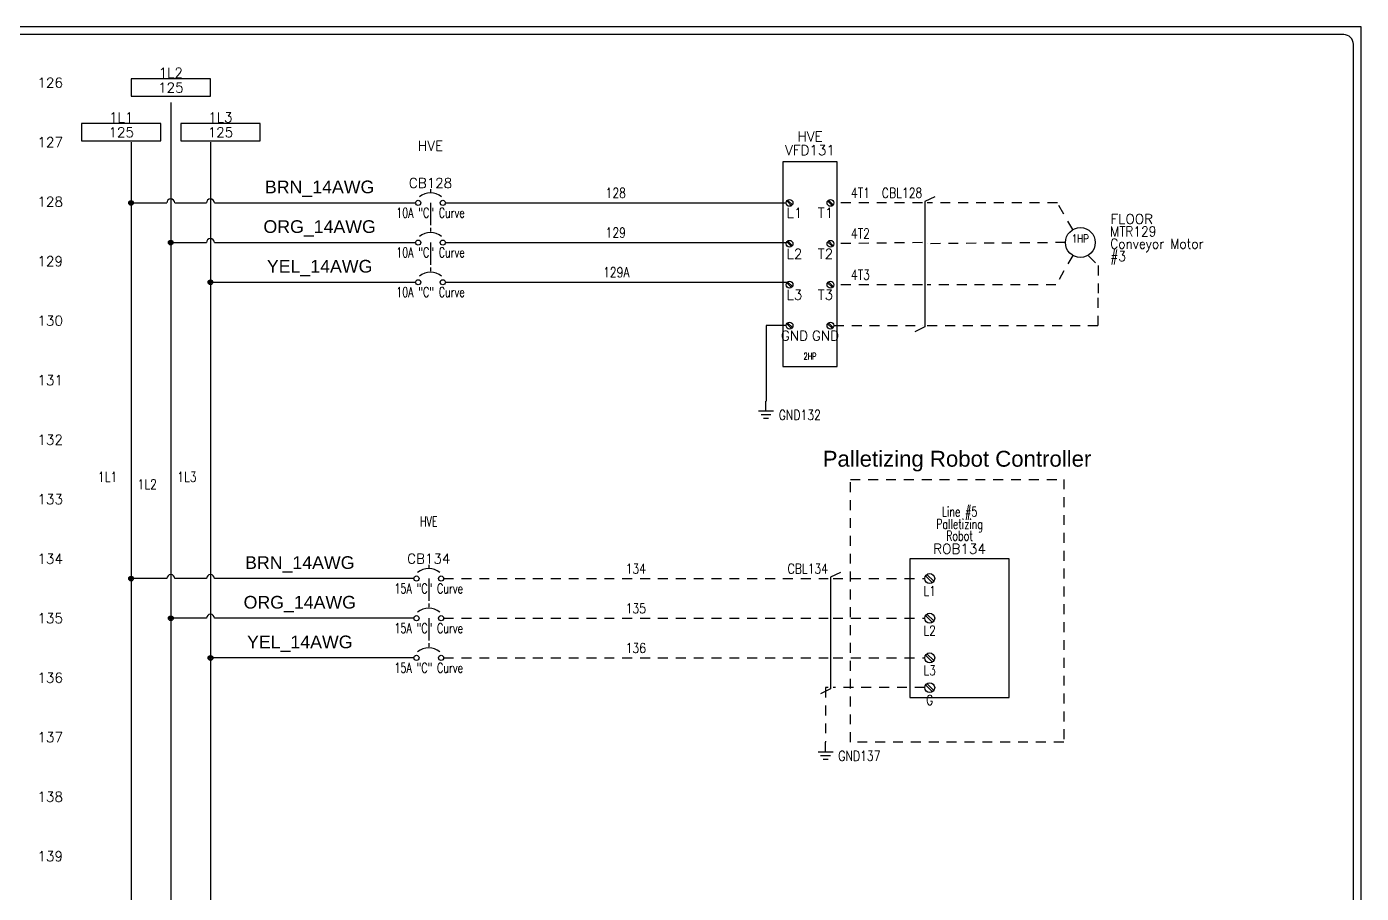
# Model space of a CAD drawing. Header units: inches. Extents: x 0 to 34.2, y 0 to 22.
# Drawn here: x 17.43 to 34.25, y 11.03 to 21.96 of the extents above; entities that cross this region are included whole.
import ezdxf
from ezdxf.enums import TextEntityAlignment as Align

# ---------------------------------------------------------------- set-up
doc = ezdxf.new("R2010")
doc.units = ezdxf.units.IN
doc.header["$MEASUREMENT"] = 0
doc.linetypes.add('HIDDEN2', pattern=[0.1875, 0.125, -0.0625])
for name, color, linetype in [('BRN_12AWG', 44, 'Continuous'), ('BRN_14AWG', 44, 'Continuous'), ('BRN_6AWG', 44, 'Continuous'), ('DESC', 150, 'Continuous'), ('GRN_12AWG', 3, 'Continuous'), ('GRN_14AWG', 3, 'Continuous'), ('LINK', 9, 'Continuous'), ('LOC', 8, 'Continuous'), ('LOCBOX', 3, 'HIDDEN2'), ('MISC', 7, 'Continuous'), ('ORG_12AWG', 40, 'Continuous'), ('ORG_14AWG', 40, 'Continuous'), ('ORG_6AWG', 40, 'Continuous'), ('SYMS', 7, 'Continuous'), ('TAGS', 1, 'Continuous'), ('TERMS', 3, 'Continuous'), ('WIRENO', 3, 'Continuous'), ('XREF', 7, 'Continuous'), ('YEL_12AWG', 2, 'Continuous'), ('YEL_14AWG', 2, 'Continuous'), ('YEL_6AWG', 2, 'Continuous')]:
    doc.layers.add(name, color=color, linetype=linetype)
doc.styles.add('Fields', font='simplex.shx', dxfattribs={"height": 0.185})
doc.styles.get("Standard").update_dxf_attribs({"font": 'arial.ttf'})
doc.styles.add('WD', font='romans.shx', dxfattribs={"height": 0.185})

# ---------------------------------------------------------------- blocks, each defined once
blk = doc.blocks.new('RG_Master_Ver_4_2_2')
at = {"color": 3}
for p, q in [((34.028, 21.856), (0.25, 21.856)), ((34.15, 0.194), (34.15, 21.734))]:
    blk.add_line(p, q, dxfattribs=at)
blk.add_lwpolyline([(0, -0.044), (34.25, -0.044), (34.25, 21.956), (0, 21.956)], close=True, dxfattribs=at)
blk.add_arc((34.028, 21.734), 0.122, 0, 90, dxfattribs=at)
at = {"style": 'Fields'}
for tag, p in [('DESCRIPTION_3', (13.116, 1.307)), ('DRN_3', (15.472, 1.307)), ('CHK_3', (16.529, 1.307)), ('APP_3', (17.552, 1.307)), ('DATE_3', (18.829, 1.307)), ('DRAWING_DESC', (32.229, 1.246)), ('CUSTOMER', (28.997, 1.214)), ('DESCRIPTION_2', (13.116, 0.951)), ('DRN_2', (15.472, 0.951)), ('CHK_2', (16.529, 0.951)), ('APP_2', (17.552, 0.951)), ('DATE_2', (18.829, 0.951)), ('SIZE', (30.715, 0.894)), ('DRAWING_#', (32.125, 0.894)), ('REV', (33.543, 0.894)), ('DESCRIPTION_1', (13.116, 0.596)), ('DRN_1', (15.472, 0.596)), ('CHK_1', (16.529, 0.596)), ('APP_1', (17.552, 0.596)), ('DATE_1', (18.829, 0.596)), ('PROJECT_#', (28.981, 0.581)), ('DRN_BY', (30.875, 0.524)), ('CHK_BY', (31.762, 0.524)), ('APP_BY', (32.75, 0.524)), ('SCALE', (33.652, 0.524)), ('PROJECT_NAME', (29.021, 0.176)), ('SHEETNUM', (32.753, 0.176)), ('TTL_SHTS', (33.547, 0.176))]:
    blk.add_attdef(tag, text='', height=0.125, dxfattribs=at).set_placement(p, align=Align.CENTER)
at = {"style": 'Fields', "flags": 9}
blk.add_attdef('WD_TB', (9.953, 0.194), '', height=0.0638, dxfattribs=at)
blk = doc.blocks.new('WD_MLRH')
at = {"style": 'WD'}
blk.add_attdef('RUNGFIRST', text='', height=0.125, dxfattribs=at).set_placement((-0.25, 0), align=Align.MIDDLE_RIGHT)
at = {"style": 'WD', "flags": 1}
for tag, p in [('RUNGHORV', (-0.25, -0.127)), ('RUNGINC', (-0.25, -0.163)), ('WIRE-START', (-0.25, -0.356)), ('WIREMODE', (-0.25, -0.281)), ('RUNGDIST', (-0.25, -0.2)), ('RUNGCNT', (-0.25, -0.237)), ('WIREFMT', (-0.25, -0.321)), ('WIRE-GSUF', (-0.25, -0.396)), ('PH3SPACE', (-0.25, -0.437))]:
    blk.add_attdef(tag, text='', height=0.025, dxfattribs=at).set_placement(p, align=Align.RIGHT)
blk = doc.blocks.new('HA2D1_REF1')
for p, q in [((-0.0625, 0.109375), (-0.0625, -0.109375)), ((0.9375, 0.109375), (-0.0625, 0.109375)), ((0.9375, -0.109375), (0.9375, 0.109375)), ((-0.0625, -0.109375), (0.9375, -0.109375))]:
    blk.add_line(p, q)
at = {"style": 'WD', "flags": 1}
blk.add_attdef('SIGCODE', (0, 0.3125), '', height=0.125, dxfattribs=at)
at = {"style": 'WD'}
for tag, p in [('DESC1', (0.4375, 0.125)), ('XREF', (0.4375, -0.0625))]:
    blk.add_attdef(tag, text='', height=0.125, dxfattribs=at).set_placement(p, align=Align.CENTER)
blk = doc.blocks.new('HCB1')
blk.add_line((0, 0.173), (0, 0.126))
for centre in [(-0.155, 0), (0.155, 0)]:
    blk.add_circle(centre, 0.0322)
blk.add_arc((0, -0.109), 0.234, 53.1301, 126.8699)
at = {"style": 'WD', "width": 0.7}
for tag, p in [('INST', (0, 0.826)), ('LOC', (0, 0.656)), ('DESC1', (0, 0.5)), ('DESC2', (0, 0.344)), ('RATING1', (0, -0.188)), ('XREF', (0, -0.344))]:
    blk.add_attdef(tag, text='', height=0.125, dxfattribs=at).set_placement(p, align=Align.CENTER)
at = {"style": 'WD'}
blk.add_attdef('TAG1', text='', height=0.125, dxfattribs=at).set_placement((0, 0.188), align=Align.CENTER)
for tag, p in [('X2LINK', (0, 0.219)), ('X8LINK', (0, 0))]:
    blk.add_attdef(tag, p, '', height=0.01, dxfattribs=at)
for tag, p, height, flags in [('X4TERM01', (-0.188, 0), 0.0125, 1), ('X1TERM02', (0.188, 0), 0.0125, 1), ('FAMILY', (0.205, 0.152), 0.01, 9), ('CONTACT', (0.205, 0.133), 0.01, 9)]:
    blk.add_attdef(tag, p, '', height=height, dxfattribs=dict(at, flags=flags))
at = {"linetype": 'Continuous', "style": 'WD', "flags": 9}
for tag, p in [('ASSYCODE', (0.219, 0.062)), ('MFG', (0.228, 0.089)), ('CAT', (0.23, 0.108))]:
    blk.add_attdef(tag, text='', height=0.01, dxfattribs=at).set_placement(p, align=Align.CENTER)
at = {"linetype": 'Continuous', "style": 'WD', "flags": 8}
blk.add_attdef('TERM01', text='', height=0.125, dxfattribs=at).set_placement((-0.25, -0.031), align=Align.TOP_RIGHT)
blk.add_attdef('TERM02', text='', height=0.125, dxfattribs=at).set_placement((0.25, -0.031), align=Align.TOP_LEFT)
blk = doc.blocks.new('HCB2')
at = {"linetype": 'HIDDEN2'}
blk.add_line((0, 0.187), (0, 0.141), dxfattribs=at)
for centre in [(-0.155, 0), (0.155, 0)]:
    blk.add_circle(centre, 0.0322)
blk.add_arc((0, -0.109), 0.234, 53.1301, 126.8699)
at = {"style": 'WD', "width": 0.7}
for tag, p in [('INST', (0, 0.863)), ('LOC', (0, 0.693)), ('DESC1', (0, 0.537)), ('DESC2', (0, 0.38)), ('RATING1', (0, -0.188)), ('XREF', (0, -0.344))]:
    blk.add_attdef(tag, text='', height=0.125, dxfattribs=at).set_placement(p, align=Align.CENTER)
at = {"style": 'WD'}
blk.add_attdef('TAG2', text='', height=0.125, dxfattribs=at).set_placement((0, 0.224), align=Align.CENTER)
for tag, p in [('X2LINK', (0, 0.219)), ('X8LINK', (0, 0))]:
    blk.add_attdef(tag, p, '', height=0.01, dxfattribs=at)
for tag, p, height, flags in [('FAMILY', (0.054, 0.183), 0.01, 9), ('CONTACT', (0.054, 0.159), 0.01, 9), ('X4TERM01', (-0.188, 0), 0.0125, 1), ('X1TERM02', (0.188, 0), 0.0125, 1)]:
    blk.add_attdef(tag, p, '', height=height, dxfattribs=dict(at, flags=flags))
at = {"linetype": 'Continuous', "style": 'WD', "flags": 8}
blk.add_attdef('TERM01', text='', height=0.125, dxfattribs=at).set_placement((-0.25, -0.031), align=Align.TOP_RIGHT)
blk.add_attdef('TERM02', text='', height=0.125, dxfattribs=at).set_placement((0.25, -0.031), align=Align.TOP_LEFT)
blk = doc.blocks.new('HDV1_ROB_1')
for p, q in [((0.198, 1.535), (0.285, 1.448)), ((0.215, 1.552), (0.302, 1.465)), ((0.198, 1.035), (0.285, 0.948)), ((0.215, 1.052), (0.302, 0.965)), ((0.198, 0.535), (0.285, 0.448)), ((0.215, 0.552), (0.302, 0.465)), ((0.215, 0.177), (0.302, 0.09)), ((0.198, 0.16), (0.285, 0.073))]:
    blk.add_line(p, q)
blk.add_lwpolyline([(0, 0), (1.25, 0), (1.25, 1.75), (0, 1.75)], close=True)
for centre in [(0.25, 1.5), (0.25, 1), (0.25, 0.5), (0.25, 0.125)]:
    blk.add_circle(centre, 0.0625)
at = {"style": 'WD', "width": 0.7}
for tag, p in [('INST', (0.625, 2.607)), ('LOC', (0.625, 2.438)), ('DESC1', (0.625, 2.281)), ('DESC2', (0.625, 2.125)), ('DESC3', (0.625, 1.977)), ('XREF', (0.625, -0.188))]:
    blk.add_attdef(tag, text='', height=0.125, dxfattribs=at).set_placement(p, align=Align.CENTER)
at = {"style": 'WD'}
blk.add_attdef('TAG1', text='', height=0.125, dxfattribs=at).set_placement((0.625, 1.812), align=Align.CENTER)
at = {"style": 'WD', "flags": 9}
for tag, p in [('ASSYCODE', (0.98, 1.571)), ('MFG', (0.978, 1.589)), ('CAT', (0.98, 1.608))]:
    blk.add_attdef(tag, text='', height=0.01, dxfattribs=at).set_placement(p, align=Align.CENTER)
at = {"style": 'WD'}
for tag, p, flags in [('FAMILY', (0.955, 1.652), 9), ('X4TERM01', (0.188, 1.5), 1), ('X4TERM02', (0.188, 1), 1), ('X4TERM03', (0.188, 0.5), 1), ('X4TERM04', (0.188, 0.125), 1)]:
    blk.add_attdef(tag, p, '', height=0.01, dxfattribs=dict(at, flags=flags))
at = {"style": 'WD', "width": 0.8}
for tag, p in [('TERM01', (0.25, 1.406)), ('TERM02', (0.25, 0.906)), ('TERM03', (0.25, 0.406)), ('TERM04', (0.25, 0.031))]:
    blk.add_attdef(tag, text='', height=0.125, dxfattribs=at).set_placement(p, align=Align.TOP_CENTER)
blk = doc.blocks.new('WDDOT')
for radius in [0.03, 0.0187, 0.00929]:
    blk.add_circle((0, 0), radius)
blk = doc.blocks.new('HDV1_GND_TMK')
for p, q in [((0, 0.125), (0, 0.25)), ((0.094, 0.125), (-0.094, 0.125)), ((0.062, 0.078), (-0.062, 0.078)), ((0.031, 0.031), (-0.031, 0.031))]:
    blk.add_line(p, q)
at = {"style": 'WD', "width": 0.8}
for tag, p in [('INST', (0.16, 0.39)), ('LOC', (0.16, 0.233)), ('TAG1', (0.16, 0.077)), ('DESC1', (0.16, -0.079))]:
    blk.add_attdef(tag, text='', height=0.125, dxfattribs=at).set_placement(p, align=Align.MIDDLE_LEFT)
at = {"style": 'WD', "flags": 1}
blk.add_attdef('X2TERM01', (0, 0.25), '', height=0.005, dxfattribs=at)
for tag in ['ASSYCODE', 'CAT', 'MFG', 'FAMILY']:
    blk.add_attdef(tag, (0.535, -0.048), '', height=0.01, rotation=270, dxfattribs=at)
blk = doc.blocks.new('HDV1_VFD001')
for p, q in [((0.573, 3.535), (0.66, 3.448)), ((0.59, 3.552), (0.677, 3.465)), ((1.323, 3.535), (1.41, 3.448)), ((1.34, 3.552), (1.427, 3.465)), ((0.573, 2.785), (0.66, 2.698)), ((0.59, 2.802), (0.677, 2.715)), ((1.323, 2.785), (1.41, 2.698)), ((1.34, 2.802), (1.427, 2.715)), ((0.573, 2.035), (0.66, 1.948)), ((0.59, 2.052), (0.677, 1.965)), ((1.323, 2.035), (1.41, 1.948)), ((1.34, 2.052), (1.427, 1.965)), ((0.573, 1.285), (0.66, 1.198)), ((0.59, 1.302), (0.677, 1.215)), ((1.323, 1.285), (1.41, 1.198)), ((1.34, 1.302), (1.427, 1.215))]:
    blk.add_line(p, q)
blk.add_lwpolyline([(0.5, 0.5), (1.5, 0.5), (1.5, 4.25), (0.5, 4.25)], close=True)
for centre in [(0.625, 3.5), (1.375, 3.5), (0.625, 2.75), (1.375, 2.75), (0.625, 2), (1.375, 2), (0.625, 1.25), (1.375, 1.25)]:
    blk.add_circle(centre, 0.0625)
at = {"style": 'WD', "width": 0.7}
for tag, p in [('LOC', (1, 4.625)), ('DESC1', (1, 4)), ('DESC2', (1, 3.812)), ('DESC3', (1, 3.665)), ('RATING1', (1, 0.625)), ('INST', (1, 0.25)), ('XREF', (1, 0))]:
    blk.add_attdef(tag, text='', height=0.125, dxfattribs=at).set_placement(p, align=Align.CENTER)
at = {"style": 'WD'}
blk.add_attdef('TAG1', text='', height=0.125, dxfattribs=at).set_placement((1, 4.375), align=Align.CENTER)
for tag, p, flags in [('X4TERM01', (0.562, 3.5), 1), ('X1TERM05', (1.438, 3.5), 1), ('FAMILY', (0.955, 3.09), 9), ('X4TERM02', (0.562, 2.75), 1), ('X1TERM06', (1.438, 2.75), 1), ('X4TERM03', (0.562, 2), 1), ('X1TERM07', (1.438, 2), 1), ('X4TERM04', (0.562, 1.25), 1), ('X1TERM08', (1.438, 1.25), 1)]:
    blk.add_attdef(tag, p, '', height=0.01, dxfattribs=dict(at, flags=flags))
at = {"style": 'WD', "width": 0.8}
for tag, p in [('TERM01', (0.625, 3.406)), ('TERM05', (1.375, 3.406)), ('TERM02', (0.625, 2.656)), ('TERM06', (1.375, 2.656)), ('TERM03', (0.625, 1.906)), ('TERM07', (1.375, 1.906)), ('TERM04', (0.625, 1.156)), ('TERM08', (1.375, 1.156))]:
    blk.add_attdef(tag, text='', height=0.125, dxfattribs=at).set_placement(p, align=Align.TOP_CENTER)
at = {"style": 'WD', "flags": 9}
for tag, p in [('ASSYCODE', (0.98, 3.009)), ('MFG', (0.978, 3.026)), ('CAT', (0.98, 3.046))]:
    blk.add_attdef(tag, text='', height=0.01, dxfattribs=at).set_placement(p, align=Align.CENTER)
blk = doc.blocks.new('HMO13')
blk.add_circle((0, 0), 0.188)
at = {"style": 'WD'}
for tag, p, width in [('INST', (0.381, 0.403), 0.7), ('LOC', (0.381, 0.234), 0.7), ('TAG1', (0.375, 0.077), 0.9), ('DESC1', (0.376, -0.079), 0.9), ('DESC2', (0.376, -0.235), 0.9), ('DESC3', (0.376, -0.391), 0.9), ('RATING3', (0.375, -0.548), 0.8), ('RATING4', (0.375, -0.704), 0.8), ('WDTAGALT', (0.375, -0.875), 0.7)]:
    blk.add_attdef(tag, p, '', height=0.125, dxfattribs=dict(at, width=width))
at = {"style": 'WD', "flags": 1}
for tag, p in [('X0TERM01', (-0.094, 0.162)), ('X4TERM02', (-0.188, 0)), ('X0TERM03', (-0.094, -0.162)), ('X0TERM04', (0.133, -0.133))]:
    blk.add_attdef(tag, p, '', height=0.0125, dxfattribs=at)
at = {"style": 'WD', "flags": 9}
blk.add_attdef('FAMILY', text='', height=0.01, dxfattribs=at).set_placement((-0.005, 0.17), align=Align.CENTER)
at = {"style": 'WD', "width": 0.8}
blk.add_attdef('RATING1', text='', height=0.1, dxfattribs=at).set_placement((0, 0), align=Align.CENTER)
at = {"linetype": 'Continuous', "style": 'WD', "flags": 9}
blk.add_attdef('ASSYCODE', text='', height=0.01, dxfattribs=at).set_placement((0, 0.125), align=Align.CENTER)
at = {"linetype": 'Continuous', "style": 'WD', "flags": 1}
for tag, p in [('MFG', (0, 0.14)), ('CAT', (0, 0.159))]:
    blk.add_attdef(tag, text='', height=0.01, dxfattribs=at).set_placement(p, align=Align.MIDDLE)
at = {"style": 'WD', "width": 0.8}
blk.add_attdef('RATING2', text='', height=0.1, dxfattribs=at).set_placement((0, -0.031), align=Align.TOP_CENTER)
blk = doc.blocks.new('WD_WNH')
at = {"linetype": 'Continuous', "style": 'WD', "width": 0.8}
blk.add_attdef('WIRENO', text='', height=0.125, dxfattribs=at).set_placement((0, 0.062), align=Align.CENTER)
at = {"style": 'WD', "flags": 1}
for tag, p in [('W01USER', (0, 0.078)), ('W02USER', (0, 0.07)), ('W03USER', (0, 0.062)), ('W04USER', (0, 0.055)), ('W05USER', (0, 0.047)), ('W06USER', (0, 0.039)), ('W07USER', (0, 0.031)), ('W08USER', (0, 0.023)), ('W09USER', (0, 0.016)), ('W10USER', (0, 0.008))]:
    blk.add_attdef(tag, text='', height=0.005, dxfattribs=at).set_placement(p, align=Align.CENTER)
blk = doc.blocks.new('WD_WNV')
at = {"linetype": 'Continuous', "style": 'WD', "width": 0.8}
blk.add_attdef('WIRENO', text='', height=0.125, dxfattribs=at).set_placement((-0.05, 0), align=Align.MIDDLE_RIGHT)
at = {"style": 'WD', "flags": 1}
for tag, p in [('W01USER', (-0.062, 0.094)), ('W02USER', (-0.062, 0.086)), ('W03USER', (-0.062, 0.078)), ('W04USER', (-0.062, 0.07)), ('W05USER', (-0.062, 0.062)), ('W06USER', (-0.062, 0.055)), ('W07USER', (-0.062, 0.047)), ('W08USER', (-0.062, 0.039)), ('W09USER', (-0.062, 0.031)), ('W10USER', (-0.062, 0.023))]:
    blk.add_attdef(tag, text='', height=0.005, dxfattribs=at).set_placement(p, align=Align.CENTER)
blk = doc.blocks.new('HW01_5')
blk.add_line((0.125, 0.078), (0, 0.016))
at = {"style": 'WD', "width": 0.7, "flags": 1}
for tag, p in [('INST', (0, 0.388)), ('LOC', (0, 0.219))]:
    blk.add_attdef(tag, text='', height=0.125, dxfattribs=at).set_placement(p, align=Align.CENTER)
at = {"style": 'WD', "width": 0.8}
blk.add_attdef('TAG1', text='', height=0.125, dxfattribs=at).set_placement((-0.031, 0.062), align=Align.RIGHT)
blk.add_attdef('RATING1', (0.156, 0.062), '', height=0.125, dxfattribs=at)
at = {"color": 7, "style": 'WD'}
for tag, p in [('X4_TINY_DOT_DONT_REMOVE', (-0.031, 0)), ('X1_TINY_DOT_DONT_REMOVE', (0.031, 0))]:
    blk.add_attdef(tag, p, '', height=0.0001, dxfattribs=at)
at = {"style": 'WD', "flags": 1}
for tag, p, height in [('X4TERM01', (-0.031, 0), 0.0125), ('X8LINK', (0, 0.016), 0.005), ('X1TERM01', (0.031, 0), 0.0125)]:
    blk.add_attdef(tag, p, '', height=height, dxfattribs=at)
at = {"linetype": 'Continuous', "style": 'WD', "flags": 9}
blk.add_attdef('ASSYCODE', text='', height=0.01, dxfattribs=at).set_placement((0.029, 0.042), align=Align.CENTER)
at = {"style": 'WD', "flags": 9}
blk.add_attdef('FAMILY', text='', height=0.01, dxfattribs=at).set_placement((0.023, 0.118), align=Align.CENTER)
at = {"style": 'WD', "width": 0.8, "flags": 1}
blk.add_attdef('MFG', text='', height=0.0938, dxfattribs=at).set_placement((-0.125, -0.031), align=Align.TOP_RIGHT)
blk.add_attdef('CAT', text='', height=0.0938, dxfattribs=at).set_placement((0.031, -0.031), align=Align.TOP_LEFT)
at = {"style": 'WD', "width": 0.7, "flags": 1}
for tag, p in [('XREF', (0.062, -0.3)), ('DESC1', (0.062, -0.456)), ('DESC2', (0.062, -0.613)), ('DESC3', (0.062, -0.769))]:
    blk.add_attdef(tag, p, '', height=0.125, dxfattribs=at)
blk = doc.blocks.new('HW02_5B')
at = {"style": 'WD', "width": 0.7, "flags": 1}
for tag, p in [('INST', (0, 0.388)), ('LOC', (0, 0.219))]:
    blk.add_attdef(tag, text='', height=0.125, dxfattribs=at).set_placement(p, align=Align.CENTER)
at = {"style": 'WD', "width": 0.8}
blk.add_attdef('TAG2', text='', height=0.125, dxfattribs=at).set_placement((-0.062, 0.062), align=Align.RIGHT)
blk.add_attdef('RATING1', (0.094, 0.062), '', height=0.125, dxfattribs=at)
at = {"color": 7, "style": 'WD'}
for tag, p in [('X4_TINY_DOT_DONT_REMOVE', (-0.031, 0)), ('X1_TINY_DOT_DONT_REMOVE', (0.031, 0))]:
    blk.add_attdef(tag, p, '', height=0.0001, dxfattribs=at)
at = {"style": 'WD', "flags": 1}
for tag, p, height in [('X4TERM01', (-0.031, 0), 0.0125), ('X2LINK', (0, 0), 0.01), ('X8LINK', (0, 0), 0.005), ('X1TERM01', (0.031, 0), 0.0125)]:
    blk.add_attdef(tag, p, '', height=height, dxfattribs=at)
at = {"style": 'WD', "flags": 9}
blk.add_attdef('FAMILY', text='', height=0.01, dxfattribs=at).set_placement((0.023, 0.118), align=Align.CENTER)
at = {"style": 'WD', "width": 0.7, "flags": 1}
for tag, p in [('XREF', (0.062, -0.206)), ('DESC1', (0.062, -0.363)), ('DESC2', (0.062, -0.519)), ('DESC3', (0.062, -0.675))]:
    blk.add_attdef(tag, p, '', height=0.125, dxfattribs=at)
blk = doc.blocks.new('HW02_5')
blk.add_line((0, -0.016), (-0.125, -0.078))
at = {"style": 'WD', "width": 0.7, "flags": 1}
for tag, p in [('INST', (0, 0.388)), ('LOC', (0, 0.219)), ('DESC1', (0, -0.456)), ('XREF', (0, -0.3)), ('DESC2', (0, -0.613)), ('DESC3', (0, -0.769))]:
    blk.add_attdef(tag, text='', height=0.125, dxfattribs=at).set_placement(p, align=Align.CENTER)
at = {"style": 'WD', "width": 0.8}
blk.add_attdef('TAG2', text='', height=0.125, dxfattribs=at).set_placement((-0.062, 0.062), align=Align.RIGHT)
blk.add_attdef('RATING1', (0.094, 0.062), '', height=0.125, dxfattribs=at)
at = {"color": 7, "style": 'WD'}
for tag, p in [('X4_TINY_DOT_DONT_REMOVE', (-0.031, 0)), ('X1_TINY_DOT_DONT_REMOVE', (0.031, 0))]:
    blk.add_attdef(tag, p, '', height=0.0001, dxfattribs=at)
at = {"style": 'WD', "flags": 1}
for tag, p, height in [('X4TERM01', (-0.031, 0), 0.0125), ('X1TERM01', (0.031, 0), 0.0125), ('X2LINK', (0, -0.016), 0.005)]:
    blk.add_attdef(tag, p, '', height=height, dxfattribs=at)
at = {"style": 'WD', "flags": 9}
blk.add_attdef('FAMILY', text='', height=0.01, dxfattribs=at).set_placement((0.023, 0.118), align=Align.CENTER)

msp = doc.modelspace()

# ---------------------------------------------------------------- linework, layer by layer
at = {"layer": 'BRN_12AWG'}
for p, q in [((18.749, 19.735), (19.199, 19.735)), ((19.299, 19.735), (19.699, 19.735)), ((22.71, 19.735), (27.003, 19.735)), ((19.2, 15), (18.75, 15)), ((19.7, 15), (19.3, 15))]:
    msp.add_line(p, q, dxfattribs=at)
at = {"layer": 'BRN_12AWG', "linetype": 'HIDDEN2'}
for p, q in [((28.719, 19.735), (27.605, 19.735)), ((30.421, 19.735), (28.781, 19.735)), ((30.616, 19.398), (30.421, 19.735)), ((22.688, 15), (27.531, 15)), ((27.594, 15), (28.75, 15))]:
    msp.add_line(p, q, dxfattribs=at)
at = {"layer": 'BRN_12AWG'}
for centre in [(19.249, 19.735), (19.749, 19.735), (19.25, 15), (19.75, 15)]:
    msp.add_arc(centre, 0.05, 0, 180, dxfattribs=at)
at = {"layer": 'BRN_14AWG'}
for p, q in [((19.799, 19.735), (22.335, 19.735)), ((22.312, 15), (19.8, 15))]:
    msp.add_line(p, q, dxfattribs=at)
at = {"layer": 'BRN_6AWG'}
msp.add_line((18.75, 20.5), (18.75, 3), dxfattribs=at)
at = {"layer": 'GRN_12AWG', "linetype": 'HIDDEN2'}
for p, q in [((27.5, 13.625), (27.5, 12.938)), ((27.531, 13.625), (27.5, 13.625)), ((28.75, 13.625), (27.594, 13.625))]:
    msp.add_line(p, q, dxfattribs=at)
at = {"layer": 'GRN_14AWG', "linetype": 'HIDDEN2'}
for p, q in [((30.812, 19.067), (30.934, 18.946)), ((30.934, 18.946), (30.934, 18.562)), ((30.934, 18.188), (30.934, 18.562)), ((27.605, 18.188), (28.719, 18.188)), ((28.781, 18.188), (30.934, 18.188))]:
    msp.add_line(p, q, dxfattribs=at)
at = {"layer": 'GRN_14AWG'}
for p, q in [((27.003, 18.189), (26.753, 18.189)), ((26.753, 18.189), (26.753, 17.235))]:
    msp.add_line(p, q, dxfattribs=at)
at = {"layer": 'LINK'}
for points in [[(22.522, 19.735), (22.522, 19.454)], [(22.522, 19.235), (22.522, 18.954)], [(22.5, 15), (22.5, 14.719)], [(22.5, 14.5), (22.5, 14.219)]]:
    msp.add_lwpolyline(points, dxfattribs=at)
at = {"layer": 'LINK', "linetype": 'Continuous'}
for points in [[(28.75, 19.751), (28.75, 18.172)], [(27.562, 15.016), (27.562, 13.609)]]:
    msp.add_lwpolyline(points, dxfattribs=at)
at = {"layer": 'LOCBOX'}
msp.add_lwpolyline([(27.812, 16.25), (30.5, 16.25), (30.5, 12.938), (27.812, 12.938)], close=True, dxfattribs=at)
at = {"layer": 'ORG_12AWG'}
for p, q in [((19.249, 19.235), (19.699, 19.235)), ((22.71, 19.235), (27.003, 19.235)), ((19.7, 14.5), (19.25, 14.5))]:
    msp.add_line(p, q, dxfattribs=at)
at = {"layer": 'ORG_12AWG', "linetype": 'HIDDEN2'}
for p, q in [((28.719, 19.235), (27.605, 19.22)), ((30.522, 19.235), (28.781, 19.22)), ((22.688, 14.5), (27.531, 14.5)), ((27.594, 14.5), (28.75, 14.5))]:
    msp.add_line(p, q, dxfattribs=at)
at = {"layer": 'ORG_12AWG'}
for centre in [(19.749, 19.235), (19.75, 14.5)]:
    msp.add_arc(centre, 0.05, 0, 180, dxfattribs=at)
at = {"layer": 'ORG_14AWG'}
for p, q in [((19.799, 19.235), (22.335, 19.235)), ((22.312, 14.5), (19.8, 14.5))]:
    msp.add_line(p, q, dxfattribs=at)
at = {"layer": 'ORG_6AWG'}
msp.add_line((19.25, 21), (19.25, 2.312), dxfattribs=at)
at = {"layer": 'YEL_12AWG', "linetype": 'HIDDEN2'}
for p, q in [((30.616, 19.073), (30.403, 18.704)), ((28.719, 18.704), (27.605, 18.704)), ((30.403, 18.704), (28.781, 18.704)), ((22.688, 14), (27.531, 14)), ((27.594, 14), (28.75, 14))]:
    msp.add_line(p, q, dxfattribs=at)
at = {"layer": 'YEL_12AWG'}
msp.add_line((22.71, 18.735), (27.016, 18.735), dxfattribs=at)
at = {"layer": 'YEL_14AWG'}
for p, q in [((19.749, 18.735), (22.335, 18.735)), ((22.312, 14), (19.75, 14))]:
    msp.add_line(p, q, dxfattribs=at)
at = {"layer": 'YEL_6AWG'}
msp.add_line((19.75, 20.5), (19.75, 3), dxfattribs=at)

# ---------------------------------------------------------------- block references
msp.add_blockref('RG_Master_Ver_4_2_2', (0, 0))
msp.add_blockref('WD_MLRH', (18.141, 21.25)).add_auto_attribs({'RUNGFIRST': '126'})
at = {"layer": 'SYMS'}
ref = msp.add_blockref('HA2D1_REF1', (18.812, 21.188), dxfattribs=at)
ref.add_attrib('XREF', '125', dxfattribs={"layer": 'XREF', "height": 0.125, "style": 'WD'}).set_placement((19.25, 21.125), align=Align.CENTER)
ref.add_attrib('DESC1', '1L2', dxfattribs={"layer": 'DESC', "height": 0.125, "style": 'WD'}).set_placement((19.25, 21.312), align=Align.CENTER)
ref = msp.add_blockref('HA2D1_REF1', (18.188, 20.625), dxfattribs=at)
ref.add_attrib('XREF', '125', dxfattribs={"layer": 'XREF', "height": 0.125, "style": 'WD'}).set_placement((18.625, 20.562), align=Align.CENTER)
ref.add_attrib('DESC1', '1L1', dxfattribs={"layer": 'DESC', "height": 0.125, "style": 'WD'}).set_placement((18.625, 20.75), align=Align.CENTER)
ref = msp.add_blockref('HA2D1_REF1', (19.438, 20.625), dxfattribs=at)
ref.add_attrib('XREF', '125', dxfattribs={"layer": 'XREF', "height": 0.125, "style": 'WD'}).set_placement((19.875, 20.562), align=Align.CENTER)
ref.add_attrib('DESC1', '1L3', dxfattribs={"layer": 'DESC', "height": 0.125, "style": 'WD'}).set_placement((19.875, 20.75), align=Align.CENTER)
ref = msp.add_blockref('HCB1', (22.522, 19.735), dxfattribs=at)
ref.add_attrib('RATING1', '10A "C" Curve', dxfattribs={"layer": 'MISC', "height": 0.125, "style": 'WD', "width": 0.7}).set_placement((22.522, 19.548), align=Align.CENTER)
ref.add_attrib('LOC', 'HVE', dxfattribs={"layer": 'LOC', "height": 0.125, "style": 'WD'}).set_placement((22.522, 20.392), align=Align.CENTER)
ref.add_attrib('TAG1', 'CB128', dxfattribs={"layer": 'TAGS', "height": 0.125, "style": 'WD'}).set_placement((22.522, 19.923), align=Align.CENTER)
ref = msp.add_blockref('HDV1_VFD001', (26.616, 17.329), dxfattribs=dict(at, xscale=0.6875, yscale=0.6875, zscale=0.6875))
ref.add_attrib('TAG1', 'VFD131', dxfattribs={"layer": 'TAGS', "height": 0.125, "style": 'WD'}).set_placement((27.304, 20.337), align=Align.CENTER)
ref.add_attrib('LOC', 'HVE', dxfattribs={"layer": 'LOC', "height": 0.125, "style": 'WD'}).set_placement((27.304, 20.509), align=Align.CENTER)
ref.add_attrib('RATING1', '2HP', dxfattribs={"layer": 'MISC', "height": 0.0859, "style": 'WD', "width": 0.7}).set_placement((27.304, 17.759), align=Align.CENTER)
ref.add_attrib('TERM01', 'L1', dxfattribs={"layer": 'TERMS', "height": 0.125, "style": 'WD'}).set_placement((27.108, 19.671), align=Align.TOP_CENTER)
ref.add_attrib('TERM02', 'L2', dxfattribs={"layer": 'TERMS', "height": 0.125, "style": 'WD'}).set_placement((27.108, 19.155), align=Align.TOP_CENTER)
ref.add_attrib('TERM03', 'L3', dxfattribs={"layer": 'TERMS', "height": 0.125, "style": 'WD'}).set_placement((27.108, 18.64), align=Align.TOP_CENTER)
ref.add_attrib('TERM04', 'GND', dxfattribs={"layer": 'TERMS', "height": 0.125, "style": 'WD'}).set_placement((27.108, 18.124), align=Align.TOP_CENTER)
ref.add_attrib('TERM05', 'T1', dxfattribs={"layer": 'TERMS', "height": 0.125, "style": 'WD'}).set_placement((27.499, 19.671), align=Align.TOP_CENTER)
ref.add_attrib('TERM06', 'T2', dxfattribs={"layer": 'TERMS', "height": 0.125, "style": 'WD'}).set_placement((27.499, 19.155), align=Align.TOP_CENTER)
ref.add_attrib('TERM07', 'T3', dxfattribs={"layer": 'TERMS', "height": 0.125, "style": 'WD'}).set_placement((27.499, 18.64), align=Align.TOP_CENTER)
ref.add_attrib('TERM08', 'GND', dxfattribs={"layer": 'TERMS', "height": 0.125, "style": 'WD'}).set_placement((27.499, 18.124), align=Align.TOP_CENTER)
ref = msp.add_blockref('HW01_5', (28.75, 19.735), dxfattribs=at)
ref.add_attrib('X1_TINY_DOT_DONT_REMOVE', '.', (28.781, 19.735), dxfattribs={"layer": 'MISC', "color": 7, "height": 0.0001, "style": 'WD'})
ref.add_attrib('X4_TINY_DOT_DONT_REMOVE', '.', (28.719, 19.735), dxfattribs={"layer": 'MISC', "color": 7, "height": 0.0001, "style": 'WD'})
ref.add_attrib('TAG1', 'CBL128', dxfattribs={"layer": 'TAGS', "height": 0.125, "style": 'WD', "width": 0.8}).set_placement((28.719, 19.798), align=Align.RIGHT)
for p in [(18.749, 19.735), (19.249, 19.235), (19.749, 18.735), (18.75, 15), (19.25, 14.5), (19.75, 14)]:
    msp.add_blockref('WDDOT', p, dxfattribs=at)
ref = msp.add_blockref('HMO13', (30.71, 19.235), dxfattribs=at)
ref.add_attrib('RATING1', '1HP', dxfattribs={"layer": 'MISC', "height": 0.1, "style": 'WD', "width": 0.8}).set_placement((30.71, 19.235), align=Align.CENTER)
ref.add_attrib('DESC1', 'Conveyor Motor', (31.086, 19.157), dxfattribs={"layer": 'DESC', "height": 0.125, "style": 'WD', "width": 0.9})
ref.add_attrib('DESC2', '#3', (31.086, 19), dxfattribs={"layer": 'DESC', "height": 0.125, "style": 'WD', "width": 0.9})
ref.add_attrib('LOC', 'FLOOR', (31.09, 19.469), dxfattribs={"layer": 'LOC', "height": 0.125, "style": 'WD'})
ref.add_attrib('TAG1', 'MTR129', (31.085, 19.313), dxfattribs={"layer": 'TAGS', "height": 0.125, "style": 'WD', "width": 0.9})
ref = msp.add_blockref('HCB2', (22.522, 19.235), dxfattribs=at)
ref.add_attrib('RATING1', '10A "C" Curve', dxfattribs={"layer": 'MISC', "height": 0.125, "style": 'WD', "width": 0.7}).set_placement((22.522, 19.048), align=Align.CENTER)
ref = msp.add_blockref('HW02_5B', (28.75, 19.22), dxfattribs=at)
ref.add_attrib('X1_TINY_DOT_DONT_REMOVE', '.', (28.781, 19.22), dxfattribs={"layer": 'MISC', "color": 7, "height": 0.0001, "style": 'WD'})
ref.add_attrib('X4_TINY_DOT_DONT_REMOVE', '.', (28.719, 19.22), dxfattribs={"layer": 'MISC', "color": 7, "height": 0.0001, "style": 'WD'})
ref = msp.add_blockref('HCB2', (22.522, 18.735), dxfattribs=at)
ref.add_attrib('RATING1', '10A "C" Curve', dxfattribs={"layer": 'MISC', "height": 0.125, "style": 'WD', "width": 0.7}).set_placement((22.522, 18.548), align=Align.CENTER)
ref = msp.add_blockref('HW02_5B', (28.75, 18.704), dxfattribs=at)
ref.add_attrib('X1_TINY_DOT_DONT_REMOVE', '.', (28.781, 18.704), dxfattribs={"layer": 'MISC', "color": 7, "height": 0.0001, "style": 'WD'})
ref.add_attrib('X4_TINY_DOT_DONT_REMOVE', '.', (28.719, 18.704), dxfattribs={"layer": 'MISC', "color": 7, "height": 0.0001, "style": 'WD'})
ref = msp.add_blockref('HW02_5', (28.75, 18.188), dxfattribs=at)
ref.add_attrib('X4_TINY_DOT_DONT_REMOVE', '.', (28.719, 18.188), dxfattribs={"layer": 'MISC', "color": 7, "height": 0.0001, "style": 'WD'})
ref.add_attrib('X1_TINY_DOT_DONT_REMOVE', '.', (28.781, 18.188), dxfattribs={"layer": 'MISC', "color": 7, "height": 0.0001, "style": 'WD'})
ref = msp.add_blockref('HDV1_GND_TMK', (26.749, 16.985), dxfattribs=at)
ref.add_attrib('TAG1', 'GND132', dxfattribs={"layer": 'TAGS', "height": 0.125, "style": 'WD', "width": 0.8}).set_placement((26.909, 17.062), align=Align.MIDDLE_LEFT)
ref = msp.add_blockref('HDV1_ROB_1', (28.562, 13.5), dxfattribs=at)
ref.add_attrib('TAG1', 'ROB134', dxfattribs={"layer": 'TAGS', "height": 0.125, "style": 'WD'}).set_placement((29.188, 15.312), align=Align.CENTER)
ref.add_attrib('DESC1', 'Line #5', dxfattribs={"layer": 'DESC', "height": 0.125, "style": 'WD', "width": 0.7}).set_placement((29.188, 15.781), align=Align.CENTER)
ref.add_attrib('DESC2', 'Palletizing', dxfattribs={"layer": 'DESC', "height": 0.125, "style": 'WD', "width": 0.7}).set_placement((29.188, 15.625), align=Align.CENTER)
ref.add_attrib('DESC3', 'Robot', dxfattribs={"layer": 'DESC', "height": 0.125, "style": 'WD', "width": 0.7}).set_placement((29.188, 15.477), align=Align.CENTER)
ref.add_attrib('TERM01', 'L1', dxfattribs={"layer": 'TERMS', "height": 0.125, "style": 'WD', "width": 0.8}).set_placement((28.812, 14.906), align=Align.TOP_CENTER)
ref.add_attrib('TERM02', 'L2', dxfattribs={"layer": 'TERMS', "height": 0.125, "style": 'WD', "width": 0.8}).set_placement((28.812, 14.406), align=Align.TOP_CENTER)
ref.add_attrib('TERM03', 'L3', dxfattribs={"layer": 'TERMS', "height": 0.125, "style": 'WD', "width": 0.8}).set_placement((28.812, 13.906), align=Align.TOP_CENTER)
ref.add_attrib('TERM04', 'G', dxfattribs={"layer": 'TERMS', "height": 0.125, "style": 'WD', "width": 0.8}).set_placement((28.812, 13.531), align=Align.TOP_CENTER)
ref = msp.add_blockref('HCB1', (22.5, 15), dxfattribs=at)
ref.add_attrib('RATING1', '15A "C" Curve', dxfattribs={"layer": 'MISC', "height": 0.125, "style": 'WD', "width": 0.7}).set_placement((22.5, 14.812), align=Align.CENTER)
ref.add_attrib('LOC', 'HVE', dxfattribs={"layer": 'LOC', "height": 0.125, "style": 'WD', "width": 0.7}).set_placement((22.5, 15.656), align=Align.CENTER)
ref.add_attrib('TAG1', 'CB134', dxfattribs={"layer": 'TAGS', "height": 0.125, "style": 'WD'}).set_placement((22.5, 15.188), align=Align.CENTER)
ref = msp.add_blockref('HW01_5', (27.562, 15), dxfattribs=at)
ref.add_attrib('X1_TINY_DOT_DONT_REMOVE', '.', (27.594, 15), dxfattribs={"layer": 'MISC', "color": 7, "height": 0.0001, "style": 'WD'})
ref.add_attrib('X4_TINY_DOT_DONT_REMOVE', '.', (27.531, 15), dxfattribs={"layer": 'MISC', "color": 7, "height": 0.0001, "style": 'WD'})
ref.add_attrib('TAG1', 'CBL134', dxfattribs={"layer": 'TAGS', "height": 0.125, "style": 'WD', "width": 0.8}).set_placement((27.531, 15.062), align=Align.RIGHT)
ref = msp.add_blockref('HCB2', (22.5, 14.5), dxfattribs=at)
ref.add_attrib('RATING1', '15A "C" Curve', dxfattribs={"layer": 'MISC', "height": 0.125, "style": 'WD', "width": 0.7}).set_placement((22.5, 14.312), align=Align.CENTER)
ref = msp.add_blockref('HW02_5B', (27.562, 14.5), dxfattribs=at)
ref.add_attrib('X1_TINY_DOT_DONT_REMOVE', '.', (27.594, 14.5), dxfattribs={"layer": 'MISC', "color": 7, "height": 0.0001, "style": 'WD'})
ref.add_attrib('X4_TINY_DOT_DONT_REMOVE', '.', (27.531, 14.5), dxfattribs={"layer": 'MISC', "color": 7, "height": 0.0001, "style": 'WD'})
ref = msp.add_blockref('HCB2', (22.5, 14), dxfattribs=at)
ref.add_attrib('RATING1', '15A "C" Curve', dxfattribs={"layer": 'MISC', "height": 0.125, "style": 'WD', "width": 0.7}).set_placement((22.5, 13.812), align=Align.CENTER)
ref = msp.add_blockref('HW02_5B', (27.562, 14), dxfattribs=at)
ref.add_attrib('X1_TINY_DOT_DONT_REMOVE', '.', (27.594, 14), dxfattribs={"layer": 'MISC', "color": 7, "height": 0.0001, "style": 'WD'})
ref.add_attrib('X4_TINY_DOT_DONT_REMOVE', '.', (27.531, 14), dxfattribs={"layer": 'MISC', "color": 7, "height": 0.0001, "style": 'WD'})
ref = msp.add_blockref('HW02_5', (27.562, 13.625), dxfattribs=at)
ref.add_attrib('X4_TINY_DOT_DONT_REMOVE', '.', (27.531, 13.625), dxfattribs={"layer": 'MISC', "color": 7, "height": 0.0001, "style": 'WD'})
ref.add_attrib('X1_TINY_DOT_DONT_REMOVE', '.', (27.594, 13.625), dxfattribs={"layer": 'MISC', "color": 7, "height": 0.0001, "style": 'WD'})
ref = msp.add_blockref('HDV1_GND_TMK', (27.5, 12.688), dxfattribs=at)
ref.add_attrib('TAG1', 'GND137', dxfattribs={"layer": 'TAGS', "height": 0.125, "style": 'WD', "width": 0.8}).set_placement((27.66, 12.765), align=Align.MIDDLE_LEFT)
at = {"layer": 'WIRENO'}
ref = msp.add_blockref('WD_WNH', (24.856, 19.735), dxfattribs=at)
ref.add_attrib('WIRENO', '128', dxfattribs={"linetype": 'Continuous', "height": 0.125, "style": 'WD', "width": 0.8}).set_placement((24.856, 19.798), align=Align.CENTER)
ref = msp.add_blockref('WD_WNH', (27.939, 19.735), dxfattribs=at)
ref.add_attrib('WIRENO', '4T1', dxfattribs={"linetype": 'Continuous', "height": 0.125, "style": 'WD', "width": 0.8}).set_placement((27.939, 19.798), align=Align.CENTER)
ref = msp.add_blockref('WD_WNH', (24.856, 19.235), dxfattribs=at)
ref.add_attrib('WIRENO', '129', dxfattribs={"linetype": 'Continuous', "height": 0.125, "style": 'WD', "width": 0.8}).set_placement((24.856, 19.298), align=Align.CENTER)
ref = msp.add_blockref('WD_WNH', (27.939, 19.225), dxfattribs=at)
ref.add_attrib('WIRENO', '4T2', dxfattribs={"linetype": 'Continuous', "height": 0.125, "style": 'WD', "width": 0.8}).set_placement((27.939, 19.287), align=Align.CENTER)
ref = msp.add_blockref('WD_WNH', (24.863, 18.735), dxfattribs=at)
ref.add_attrib('WIRENO', '129A', dxfattribs={"linetype": 'Continuous', "height": 0.125, "style": 'WD', "width": 0.8}).set_placement((24.863, 18.798), align=Align.CENTER)
ref = msp.add_blockref('WD_WNH', (27.939, 18.704), dxfattribs=at)
ref.add_attrib('WIRENO', '4T3', dxfattribs={"linetype": 'Continuous', "height": 0.125, "style": 'WD', "width": 0.8}).set_placement((27.939, 18.767), align=Align.CENTER)
ref = msp.add_blockref('WD_WNV', (18.625, 16.281), dxfattribs=at)
ref.add_attrib('WIRENO', '1L1', dxfattribs={"linetype": 'Continuous', "height": 0.125, "style": 'WD', "width": 0.8}).set_placement((18.575, 16.281), align=Align.MIDDLE_RIGHT)
ref = msp.add_blockref('WD_WNV', (19.625, 16.281), dxfattribs=at)
ref.add_attrib('WIRENO', '1L3', dxfattribs={"linetype": 'Continuous', "height": 0.125, "style": 'WD', "width": 0.8}).set_placement((19.575, 16.281), align=Align.MIDDLE_RIGHT)
ref = msp.add_blockref('WD_WNV', (19.125, 16.188), dxfattribs=at)
ref.add_attrib('WIRENO', '1L2', dxfattribs={"linetype": 'Continuous', "height": 0.125, "style": 'WD', "width": 0.8}).set_placement((19.075, 16.188), align=Align.MIDDLE_RIGHT)
ref = msp.add_blockref('WD_WNH', (25.109, 15), dxfattribs=at)
ref.add_attrib('WIRENO', '134', dxfattribs={"linetype": 'Continuous', "height": 0.125, "style": 'WD', "width": 0.8}).set_placement((25.109, 15.062), align=Align.CENTER)
ref = msp.add_blockref('WD_WNH', (25.109, 14.5), dxfattribs=at)
ref.add_attrib('WIRENO', '135', dxfattribs={"linetype": 'Continuous', "height": 0.125, "style": 'WD', "width": 0.8}).set_placement((25.109, 14.562), align=Align.CENTER)
ref = msp.add_blockref('WD_WNH', (25.109, 14), dxfattribs=at)
ref.add_attrib('WIRENO', '136', dxfattribs={"linetype": 'Continuous', "height": 0.125, "style": 'WD', "width": 0.8}).set_placement((25.109, 14.062), align=Align.CENTER)

# ---------------------------------------------------------------- texts
at = {"style": 'WD'}
for s, p in [('127', (17.891, 20.5)), ('128', (17.891, 19.75)), ('129', (17.891, 19)), ('130', (17.891, 18.25)), ('131', (17.891, 17.5)), ('132', (17.891, 16.75)), ('133', (17.891, 16)), ('134', (17.891, 15.25)), ('135', (17.891, 14.5)), ('136', (17.891, 13.75)), ('137', (17.891, 13)), ('138', (17.891, 12.25)), ('139', (17.891, 11.5))]:
    msp.add_text(s, height=0.125, dxfattribs=at).set_placement(p, align=Align.MIDDLE_RIGHT)
at = {"layer": 'LOCBOX'}
msp.add_text('Palletizing Robot Controller', height=0.2, dxfattribs=at).set_placement((29.156, 16.35), align=Align.BOTTOM_CENTER)
at = {"layer": 'MISC', "char_height": 0.16, "attachment_point": 8}
for s, insert in [('\\W1.00;BRN_14AWG', (21.125, 19.81)), ('\\W1.00;ORG_14AWG', (21.125, 19.31)), ('\\W1.00;YEL_14AWG', (21.125, 18.81)), ('\\W1.00;BRN_14AWG', (20.875, 15.075)), ('\\W1.00;ORG_14AWG', (20.875, 14.575)), ('\\W1.00;YEL_14AWG', (20.875, 14.075))]:
    msp.add_mtext(s, dxfattribs=dict(at, insert=insert))

doc.saveas('drawing.dxf')
